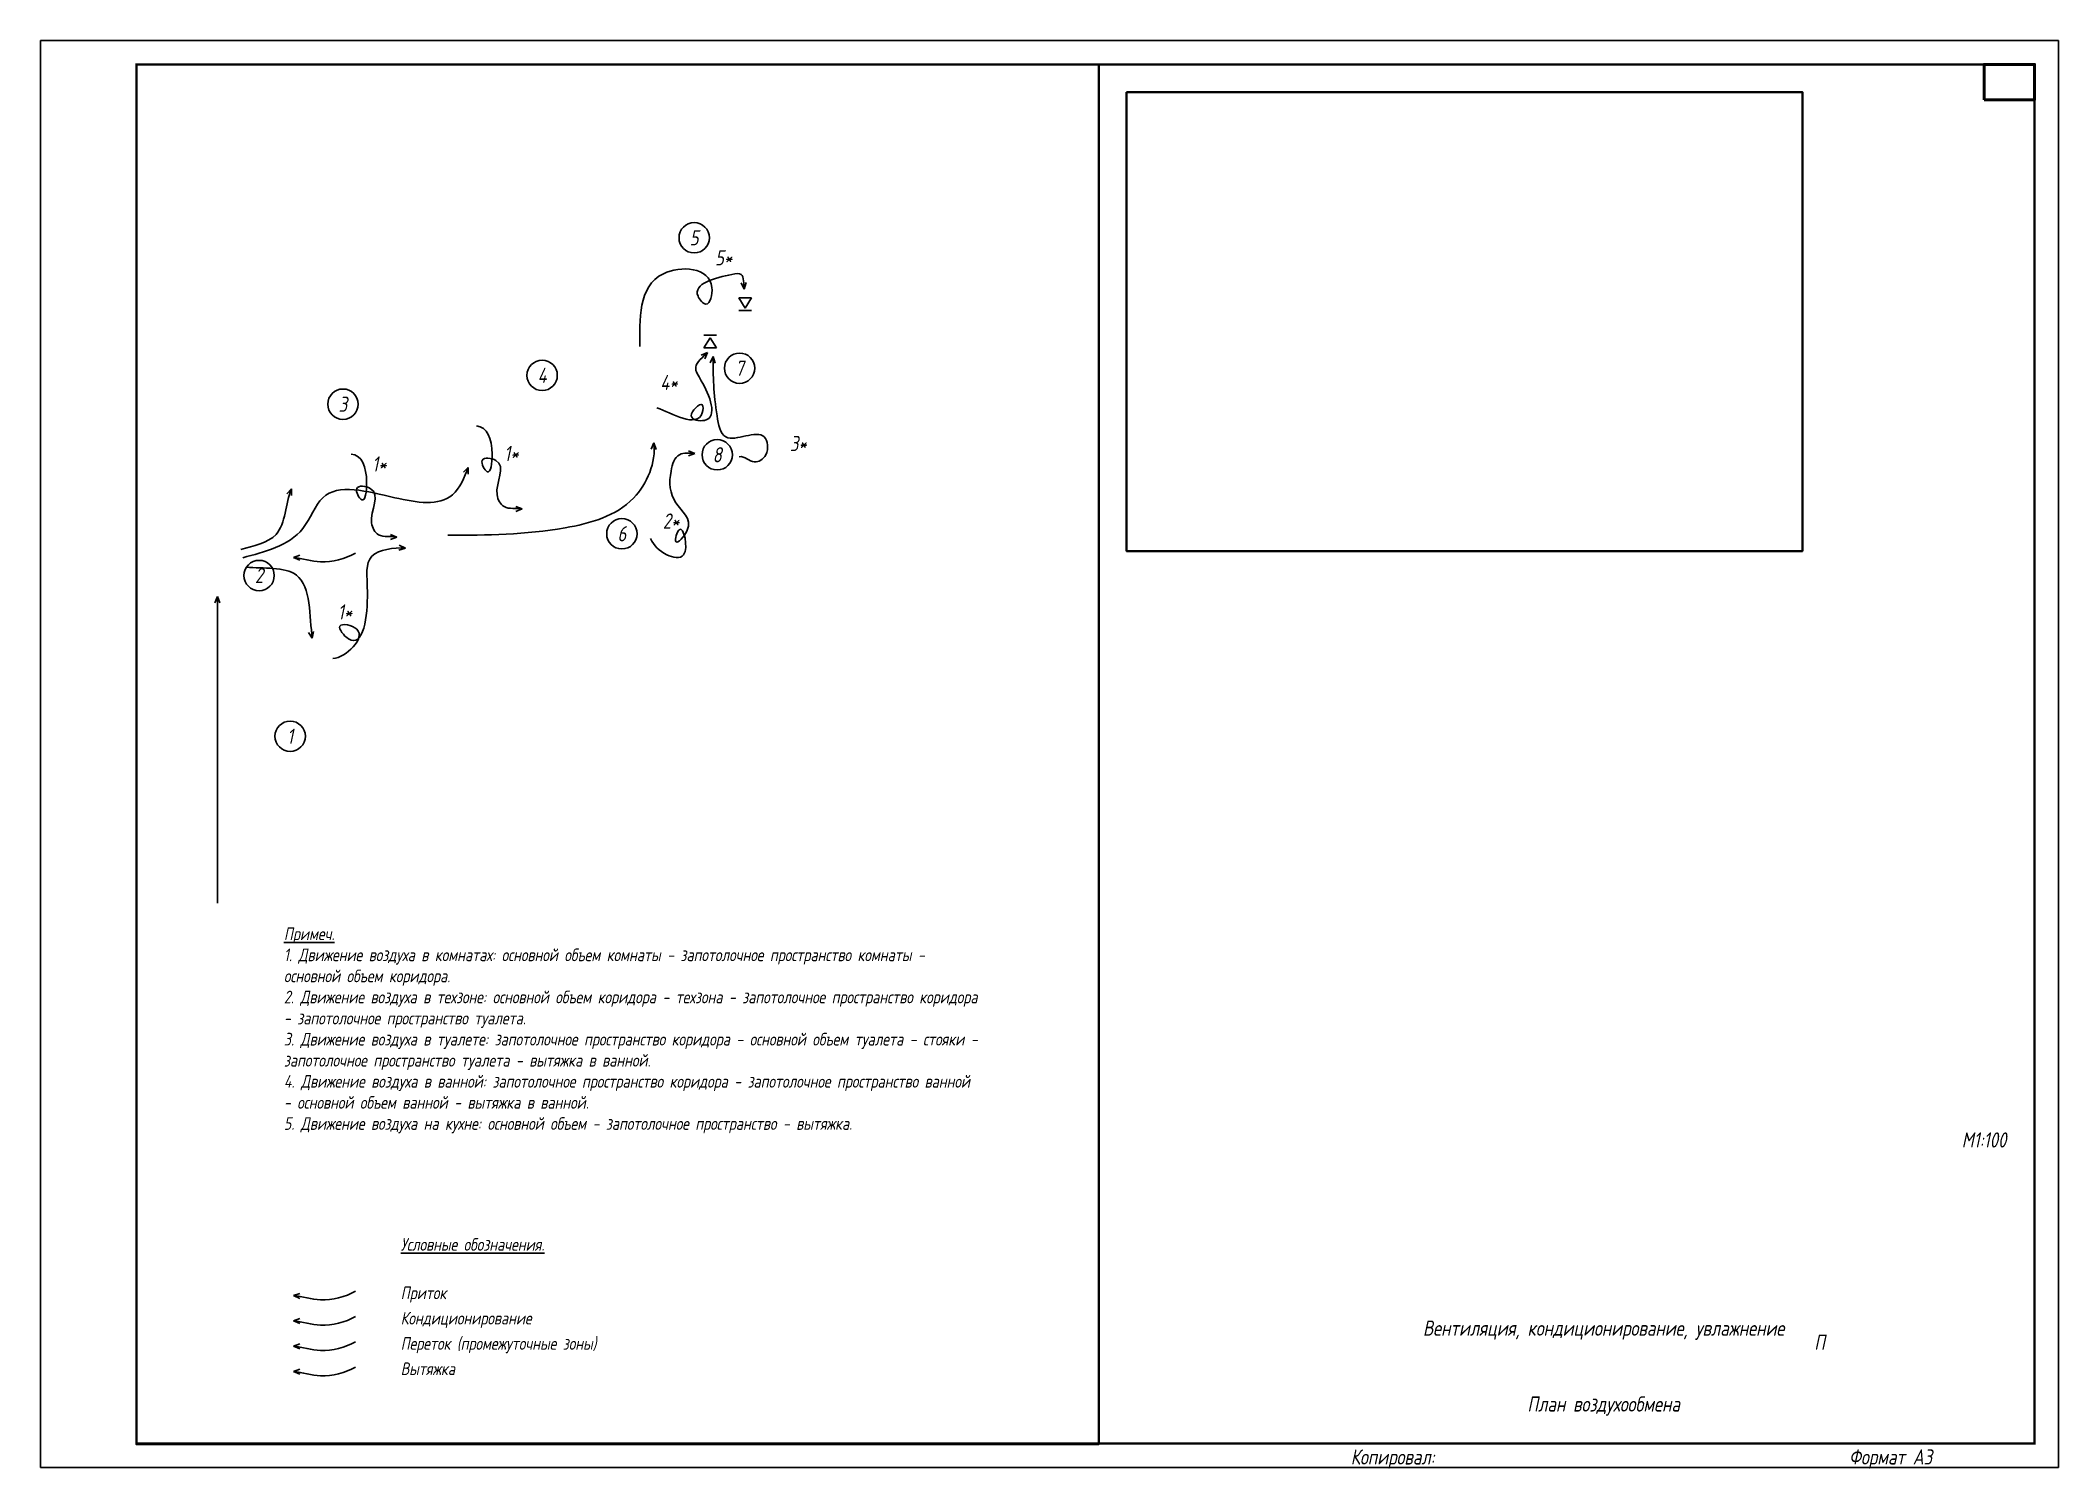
# Paper-space layout 'воздухообмен' of a CAD drawing. Header units: millimetres. Extents: x 1 to 400, y 6 to 289.
# The model-space entities are those that its viewports show. They can reach past a viewport. Long polylines and large blocks are cut down to what shows.
import ezdxf
from ezdxf.enums import TextEntityAlignment as Align

# ---------------------------------------------------------------- set-up
doc = ezdxf.new("R2010")
doc.units = ezdxf.units.MM
for name, color, linetype in [('02 ОВиК', 7, 'Continuous'), ('07 Номера помещений', 7, 'Continuous'), ('stamp', 7, 'Continuous')]:
    doc.layers.add(name, color=color, linetype=linetype)
doc.layers.add('100 noprint', color=2, linetype='Continuous', plot=False)
doc.styles.add('ГОСТ-ISOCPEUR', font='isocpeui.ttf', dxfattribs={"width": 0.8})

# ---------------------------------------------------------------- blocks, each defined once
blk = doc.blocks.new('А3 альбом')
for p, q in [((-415, -5), (-415, 292)), ((5, 292), (-415, 292)), ((-415, 292), (5, 292)), ((5, -5), (5, 292)), ((-415, -5), (5, -5))]:
    blk.add_line(p, q)
at = {"const_width": 0.5}
blk.add_lwpolyline([(0, 287), (-395, 287), (-395, 0), (0, 0)], close=True, dxfattribs=at)
blk = doc.blocks.new('Решотка вытяжная2')
at = {"color": 0, "lineweight": -2}
for p, q in [((-125, 0), (125, 0)), ((-125, 0), (125, 0)), ((-125, -250), (0, -50)), ((0, -50), (-125, -250)), ((0, -50), (125, -250)), ((125, -250), (0, -50)), ((-125, -250), (125, -250)), ((-125, -250), (125, -250))]:
    blk.add_line(p, q, dxfattribs=at)

msp = doc.modelspace()

# ---------------------------------------------------------------- linework, layer by layer
at = {"layer": '02 ОВиК', "color": 31}
for p, q in [((42911.8, -13229.44), (42952.5, -13100.27)), ((42911.8, -13229.44), (42853.76, -13107.08)), ((42188.05, -14484.11), (42064.22, -14538.94)), ((42188.05, -14484.11), (42134.59, -14608.54)), ((42296.58, -14564.24), (42241.55, -14687.99)), ((42296.58, -14564.24), (42340.43, -14692.37)), ((34001.84, -34626.09), (34130.52, -34583.87)), ((34001.84, -34626.09), (34124.87, -34682.69))]:
    msp.add_line(p, q, dxfattribs=at)
at = {"layer": '02 ОВиК', "color": 3}
for p, q in [((41128.23, -16271.75), (41073.2, -16395.5)), ((41128.23, -16271.75), (41172.08, -16399.88)), ((41936.45, -16478.44), (41810.39, -16428.94)), ((41936.45, -16478.44), (41810.39, -16527.92)), ((38524.67, -17576.45), (38398.61, -17526.95)), ((38524.67, -17576.45), (38398.61, -17625.93)), ((36044.63, -18132.1), (35918.57, -18082.6)), ((36044.63, -18132.1), (35918.56, -18181.58)), ((36215.79, -18352.71), (36092.75, -18296.11)), ((36215.79, -18352.71), (36087.1, -18394.93)), ((34001.84, -18535.35), (34130.52, -18493.14)), ((34001.84, -18535.35), (34124.87, -18591.95)), ((34001.84, -34126.09), (34130.52, -34083.87)), ((34001.84, -34126.09), (34124.87, -34182.69))]:
    msp.add_line(p, q, dxfattribs=at)
at = {"layer": '02 ОВиК', "color": 5}
for p, q in [((37457.22, -16755.72), (37362.03, -16852.05)), ((37457.22, -16755.72), (37452.99, -16891.08)), ((33961.75, -17177.92), (33872.66, -17279.92)), ((33961.75, -17177.92), (33965.84, -17313.29)), ((34374.13, -20133.36), (34398.83, -20000.21)), ((34374.13, -20133.36), (34301.65, -20018.97)), ((34001.84, -33626.09), (34130.52, -33583.87)), ((34001.84, -33626.09), (34124.87, -33682.69))]:
    msp.add_line(p, q, dxfattribs=at)
at = {"layer": '02 ОВиК', "color": 1}
for p, q in [((32498.39, -19308.96), (32448.9, -19435.03)), ((32498.39, -25372.04), (32498.39, -19308.96)), ((32498.39, -19308.96), (32547.88, -19435.03)), ((34001.84, -33126.09), (34130.52, -33083.87)), ((34001.84, -33126.09), (34124.87, -33182.69))]:
    msp.add_line(p, q, dxfattribs=at)
at = {"layer": '02 ОВиК', "color": 31}
for points, start_tangent, end_tangent in [([(40851.05, -14364.4), (41314.27, -12927.03), (42274.79, -13199.52), (42152.17, -13526.5), (41998.89, -13373.23), (42669.89, -12940.66), (42853.82, -12940.66), (42911.8, -13229.44)], (0, 1), (0.176138, -0.984365)), ([(41184.62, -15580.83), (42083.82, -15676.2), (42083.82, -15519.52), (41865.83, -15737.51), (42124.7, -15826.07), (42063.39, -15042.67), (41954.39, -14777), (42188.05, -14484.11)], (0.959242, -0.282585), (0.693758, 0.720208)), ([(42815.57, -16545.32), (43114.12, -16648.56), (43337.34, -16506.26), (43309.44, -16154.69), (42550.49, -16154.69), (42374.71, -15738.94), (42296.58, -14564.24)], (0.981216, 0.192911), (0, 1)), ([(35231.29, -34543.25), (34538.09, -34713.28), (34001.84, -34626.09)], (-0.890906, -0.454187), (-0.992877, 0.119145))]:
    msp.add_spline(points, degree=3, dxfattribs=dict(at, start_tangent=start_tangent, end_tangent=end_tangent))
at = {"layer": '02 ОВиК', "color": 3}
for points, start_tangent, end_tangent in [([(37622.25, -15937.06), (37928.26, -16495.22), (37830.6, -16840.52), (37732.94, -16617.3), (38001.5, -16617.3), (38025.91, -17297.42), (38165.43, -17531.1), (38524.67, -17576.45)], (0.994823, -0.101625), (0.986933, -0.161132)), ([(37053.45, -18098.04), (39370.67, -17950.76), (40725.66, -17361.63), (41128.23, -16271.75)], (1, 0), (-0.104685, 0.994505)), ([(41060.14, -18161.31), (41382.76, -18483.93), (41714.1, -18483.93), (41626.91, -17986.92), (41561.51, -18222.35), (41786.04, -17997.82), (41561.51, -17455.03), (41465.6, -16827.22), (41631.27, -16504.6), (41936.45, -16478.44)], (0.438964, -0.898505), (1, 0)), ([(35142.21, -16492.71), (35448.21, -17050.87), (35350.55, -17396.17), (35252.89, -17172.95), (35521.45, -17172.95), (35545.87, -17853.07), (35685.38, -18086.75), (36044.63, -18132.1)], (0.994823, -0.101625), (0.986933, -0.161132)), ([(34783.41, -20534.22), (35253.45, -19955.19), (34919.66, -19893.88), (35089.96, -20145.93), (35464.63, -19226.29), (35553.19, -18511.02), (36215.79, -18352.71)], (0.997001, 0.077393), (0.99704, -0.076886)), ([(35231.29, -18452.51), (34538.09, -18622.55), (34001.84, -18535.35)], (-0.890906, -0.454187), (-0.992877, 0.119145)), ([(35231.29, -34043.25), (34538.09, -34213.28), (34001.84, -34126.09)], (-0.890906, -0.454187), (-0.992877, 0.119145))]:
    msp.add_spline(points, degree=3, dxfattribs=dict(at, start_tangent=start_tangent, end_tangent=end_tangent))
at = {"layer": '02 ОВиК', "color": 5}
for points, start_tangent, end_tangent in [([(32999.51, -18542.73), (34187.58, -17963.42), (34580.33, -17354.66), (36004.04, -17354.66), (37143.02, -17295.75), (37457.22, -16755.72)], (0.962064, 0.272824), (0.337865, 0.941195)), ([(32960.23, -18375.81), (33657.36, -18081.25), (33961.75, -17177.92)], (0.964764, 0.263117), (0.397342, 0.917671)), ([(33068.24, -18729.28), (34059.93, -18886.38), (34374.13, -20133.36)], (0.996031, -0.089007), (0.140387, -0.990097)), ([(35231.29, -33543.25), (34538.09, -33713.28), (34001.84, -33626.09)], (-0.890906, -0.454187), (-0.992877, 0.119145))]:
    msp.add_spline(points, degree=3, dxfattribs=dict(at, start_tangent=start_tangent, end_tangent=end_tangent))
at = {"layer": '02 ОВиК', "color": 1, "start_tangent": (-0.890906, -0.454187), "end_tangent": (-0.992877, 0.119145)}
msp.add_spline([(35231.29, -33043.25), (34538.09, -33213.28), (34001.84, -33126.09)], degree=3, dxfattribs=at)
at = {"layer": '07 Номера помещений'}
for centre in [(41923.21, -12216.47), (42820.97, -14795.34), (38918.05, -14936.66), (34980.26, -15506.6), (42378.7, -16506.25), (40493.36, -18068.14), (33322.89, -18893.51), (33936.84, -22071.05)]:
    msp.add_circle(centre, 300, dxfattribs=at)

# ---------------------------------------------------------------- block references
at = {"layer": '02 ОВиК', "color": 31, "rotation": 180}
msp.add_blockref('Решотка вытяжная2', (42932.08, -13655.69), dxfattribs=at)
at = {"layer": '02 ОВиК', "color": 31}
msp.add_blockref('Решотка вытяжная2', (42237.49, -14144.68), dxfattribs=at)

# ---------------------------------------------------------------- texts
at = {"layer": '02 ОВиК', "style": 'ГОСТ-ISOCPEUR', "width": 0.8}
for s, p in [('5*', (42505.48, -12612.01)), ('4*', (41423.87, -15076.58)), ('3*', (43980.65, -16283.74)), ('1*', (38309.3, -16479.59)), ('1*', (35699.23, -16689.07)), ('2*', (41466.97, -17816.47)), ('1*', (35020.2, -19613.6))]:
    msp.add_text(s, height=300, dxfattribs=at).set_placement(p, align=Align.MIDDLE)
at = {"layer": '02 ОВиК', "linetype": 'Continuous', "lineweight": -2, "style": 'ГОСТ-ISOCPEUR', "width": 0.8}
for s, p in [('%%UУсловные обозначения.', (36121.91, -32241.2)), ('Приток', (36121.91, -33199.16)), ('Кондиционирование', (36121.91, -33699.16)), ('Переток (промежуточные зоны)', (36121.91, -34199.16)), ('Вытяжка', (36121.91, -34699.16))]:
    msp.add_text(s, height=250, dxfattribs=at).set_placement(p)
at = {"layer": '02 ОВиК', "lineweight": -2, "insert": (33813.25, -25850.58), "char_height": 250, "width": 13732.2229, "attachment_point": 1, "style": 'ГОСТ-ISOCPEUR'}
msp.add_mtext('{\\LПримеч.\\P\\l1. Движение воздуха в комнатах: основной объем комнаты - запотолочное пространство комнаты - основной объем коридора.\\P2. Движение воздуха в техзоне: основной объем коридора - техзона - запотолочное пространство коридора - запотолочное пространство туалета.\\P3. Движение воздуха в туалете: запотолочное пространство коридора - основной объем туалета - стояки - запотолочное пространство туалета - вытяжка в ванной.\\P4. Движение воздуха в ванной: запотолочное пространство коридора - запотолочное пространство ванной - основной объем ванной - вытяжка в ванной.\\P5. Движение воздуха на кухне: основной объем - запотолочное пространство - вытяжка.}', dxfattribs=at)
at = {"layer": '07 Номера помещений', "style": 'ГОСТ-ISOCPEUR', "width": 0.8}
for s, p in [('5', (41923.21, -12216.47)), ('7', (42820.97, -14795.34)), ('4', (38918.05, -14936.66)), ('3', (34980.26, -15506.6)), ('8', (42378.7, -16506.25)), ('6', (40493.36, -18068.14)), ('2', (33322.89, -18893.51)), ('1', (33936.84, -22071.05))]:
    msp.add_text(s, height=300, dxfattribs=at).set_placement(p, align=Align.MIDDLE)

psp = doc.layouts.new('воздухообмен')

# ---------------------------------------------------------------- linework, layer by layer
at = {"layer": '100 noprint', "color": 1, "lineweight": 40}
for points in [[(20.4, 284.02), (20.4, 11.24), (210.62, 11.24), (210.62, 284.02)], [(216.13, 278.56), (216.13, 187.8), (349.71, 187.8), (349.71, 278.56)]]:
    psp.add_lwpolyline(points, close=True, dxfattribs=at)
at = {"layer": 'stamp', "lineweight": 50}
psp.add_lwpolyline([(385.62, 277.02), (395.62, 277.02), (395.62, 284.02), (385.62, 284.02)], close=True, dxfattribs=at)

# ---------------------------------------------------------------- block references
at = {"layer": 'stamp', "xscale": 0.9499107634062743, "yscale": 0.9499107634062743, "zscale": 0.9499107634062743}
psp.add_blockref('А3 альбом', (395.62, 11.4), dxfattribs=at)

# ---------------------------------------------------------------- texts
at = {"layer": 'stamp', "lineweight": 35, "style": 'ГОСТ-ISOCPEUR', "width": 0.8}
for s, p in [('Копировал:', (260.43, 7.24)), ('Формат А3', (358.93, 7.24))]:
    psp.add_text(s, height=3, dxfattribs=at).set_placement(p)
at = {"layer": 'stamp', "ltscale": 100, "char_height": 3, "attachment_point": 4, "style": 'ГОСТ-ISOCPEUR'}
for s, insert, width in [('{\\pxqc;М1:100}', (375.62, 71.4), 20), ('{\\pxqc;П}', (345.62, 31.4), 15)]:
    psp.add_mtext(s, dxfattribs=dict(at, insert=insert, width=width))
at = {"layer": 'stamp', "lineweight": 35, "char_height": 3, "width": 70.1573, "attachment_point": 5, "style": 'ГОСТ-ISOCPEUR'}
for s, insert in [('{Вентиляция, кондиционирование, увлажнение}', (310.43, 33.79)), ('{План воздухообмена}', (310.43, 18.79))]:
    psp.add_mtext(s, dxfattribs=dict(at, insert=insert))

# ---------------------------------------------------------------- viewports
at = {"layer": '100 noprint', "color": 1, "lineweight": 40, "view_target_point": (27231, 212.9)}
vp = psp.add_viewport(center=(115.51, 147.63), size=(190.21, 272.779), view_center_point=(13178.38, -22641.16), view_height=27277.926, dxfattribs=at)
vp.dxf.flags = 0x10000  # cut along an outline
vp.dxf.clipping_boundary_handle = psp.add_lwpolyline([(20.4, 284.02), (20.4, 11.24), (210.62, 11.24), (210.62, 284.02)], format="xyb", close=True, dxfattribs={"invisible": 1}).dxf.handle
vp = psp.add_viewport(center=(282.92, 233.18), size=(133.59, 90.7529), view_center_point=(11941.11, -1887.44), view_height=90.7529, status=3, dxfattribs=at)
vp.dxf.flags = 0x10000  # cut along an outline
vp.dxf.clipping_boundary_handle = psp.add_lwpolyline([(216.13, 278.56), (216.13, 187.8), (349.71, 187.8), (349.71, 278.56)], format="xyb", close=True, dxfattribs={"invisible": 1}).dxf.handle

doc.saveas('drawing.dxf')
